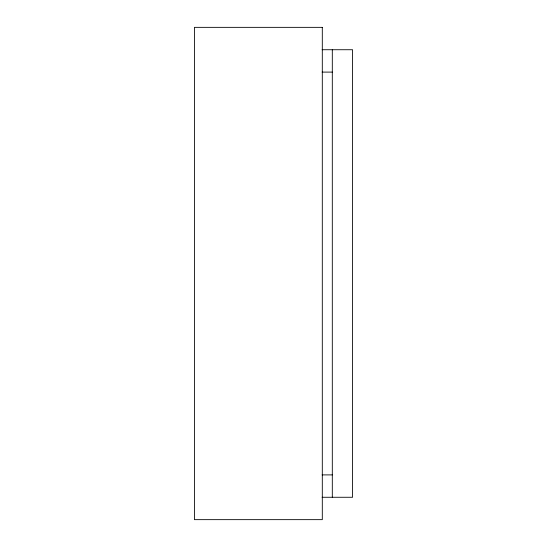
<?xml version="1.0" encoding="UTF-8"?>
<svg xmlns="http://www.w3.org/2000/svg" width="547" height="547" viewBox="0 0 547 547"><rect width="100%" height="100%" fill="white"/><g stroke="black" fill="none" stroke-linecap="round" stroke-linejoin="round"><path stroke-width="0.82" d="M322.115 49.729L352.576 49.729L352.576 497.271L322.115 497.271M322.115 72.101L332.303 72.101M322.115 474.899L332.303 474.899M332.303 49.729L332.303 497.271M322.299 27.35L194.424 27.35L194.424 519.65L322.299 519.65L322.299 27.35"/></g></svg>
